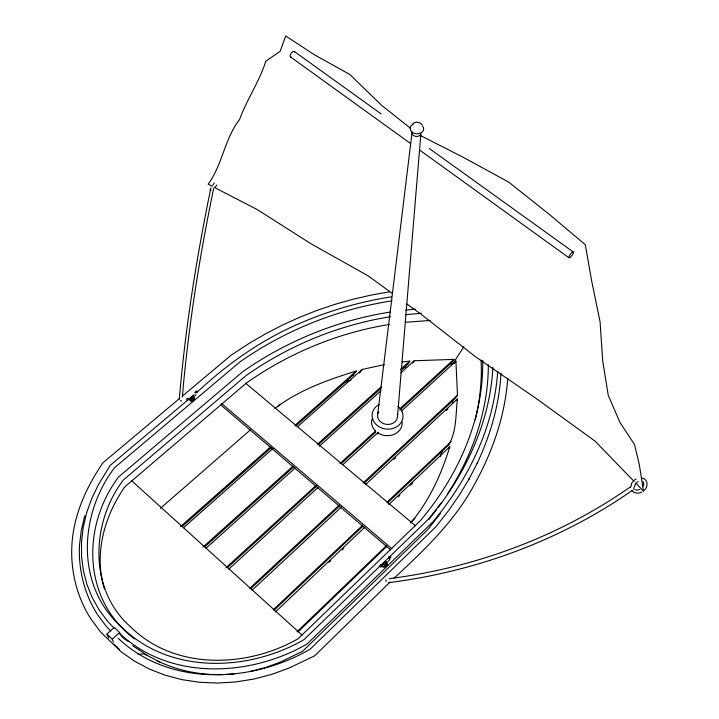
<?xml version="1.0" encoding="UTF-8"?>
<svg xmlns="http://www.w3.org/2000/svg" width="719" height="719" viewBox="0 0 719 719"><rect width="100%" height="100%" fill="white"/><g stroke="black" fill="none" stroke-linecap="round" stroke-linejoin="round"><path stroke-width="1.08" d="M482.719 360.201C483.725 419.366 457.904 476.338 420.148 520.907L298.187 638.661C247.075 668.014 174.888 670.539 130.795 627.049C88.257 590.038 90.855 522.578 123.389 479.941L246.275 375.417C289.137 345.345 338.766 324.916 390.507 316.711M365.387 484.723L457.419 399C455.639 414.225 456.736 431.795 448.512 445.151L387.397 502.985M364.129 483.177L455.388 398.272L457.473 395.162L455.927 361.163L401.409 411.088M507.749 378.221C505.16 414.809 493.162 450.31 475.574 482.35L475.358 482.746C455.693 520.295 424.803 549.586 394.138 578.121M452.503 403.719L452.709 400.51M501.017 373.161C499.363 404.438 490.466 435.04 477.191 463.315L477.398 462.901L468.95 479.214L469.156 478.818L459.72 494.492L449.123 509.87L435.903 526.739L310.186 649.167C251.875 683.095 169.513 686.987 118.141 638.256M497.701 371.372C493.998 427.122 468.357 479.564 432.793 521.94L307.112 643.945C250.194 676.885 169.954 680.839 119.713 633.484M492.866 367.454C490.313 418.611 468.545 467.152 438.006 507.677M386.382 562.671L385.77 563.948L384.404 564.586M397.562 415.69L420.858 134.12M182.347 396.978L183.408 384.809C189.672 318.877 200.197 253.394 213.633 188.558M179.301 399.063C185.34 328.08 196.512 257.591 210.901 187.839L210.901 187.839M375.462 432.308L375.588 430.951L373.907 429.171A15.378 13.203 6.1 0 1 371.903 419.141M377.664 434.087L377.79 432.73L379.776 433.988A15.378 13.203 6.1 0 0 395.162 433.818A15.378 13.203 6.1 0 0 402.209 422.215M630.725 487.078L631.615 483.429L632.756 481.703M634.014 487.707L635.551 483.662M377.781 413.677L412.095 132.17M477.901 408.077C480.598 392.277 482 376.199 481.047 360.174M190.652 397.958L190.832 397.4M475.286 419.95L477.668 409.156M84.734 515.82L81.265 530.514L79.521 544.912C78.191 569.421 84.384 594.218 97.694 614.898L106.403 626.483L110.744 630.94M448.512 445.151L448.908 443.821M388.682 504.648L449.743 446.787C441.529 474.207 429.09 501.062 410.594 523.081M382.418 564.73L384.764 562.051M440.055 456.889L442.032 451.658M643.137 486.125L643.82 483.617L643.154 481.676M189.69 398.874L191.64 396.6L192.719 396.313M214.298 182.986L212.671 185.331M382.544 564.927L383.416 563.741M383.793 563.292L385.627 562.015M447.569 493.908C472.329 455.585 488.345 410.693 488.345 364.758M463.827 346.666L452.619 364.138M400.843 372.793L414.171 360.785L453.887 359.365L451.936 362.349L399.782 410.073M454.471 363.401L455.927 361.163M401.067 370.231L407.745 364.218L409.767 361.127L402.065 361.963M216.796 184.963L215.143 187.362M412.652 363.104L414.171 360.785M456.376 400.555L457.419 399M384.44 364.614L362.196 369.431L359.599 373.062M389.77 559.391L388.026 561.656M295.662 426.079L353.559 374.824L356.318 371.049C327.846 379.776 298.601 390.156 274.883 408.554M448.584 448.332L449.743 446.787M440.396 513.501L427.706 529.651L302.564 651.324L280.104 662.208L265.446 667.547L250.419 671.447M441.439 502.77L428.65 518.974L304.002 639.631C248.415 671.78 169.756 674.566 121.754 627.175C75.279 586.192 79.018 514.57 114.447 467.79L240.128 361.747C285.245 330.273 337.517 309.197 391.909 300.875M429.045 519.145L436.676 509.474M195.002 395.881L195.972 394.695M277.84 406.406L279.934 404.15M643.559 490.87C648.277 487.922 648.43 479.483 642.382 478.153M196.754 392.538C198.911 388.179 191.712 394.488 196.754 392.538C228.112 363.05 263.765 338.2 303.652 321.726C331.747 309.898 361.253 301.495 391.379 296.83M390.129 582.039L314.742 655.773L288.957 668.077L271.575 674.431L253.699 679.096L235.553 681.98L217.381 683.05L199.406 682.268L181.889 679.626L165.064 675.177L149.157 668.958L134.381 661.076L120.936 651.639L100.534 631.893L90.9 618.942C76.915 597.103 70.426 570.922 71.909 545.083L71.918 544.643C73.706 514.849 86.343 487.006 103.051 462.685L179.732 398.308M297.091 631.659L386.615 545.496M410.81 522.21L414.836 518.327M297.945 631.983L386.84 546.377M274.119 610.188L362.942 526.128M275.503 611.878L365.063 527.018M329.113 562.258L330.731 560.721M342.1 549.945L343.727 548.408M398.137 496.829L399.755 495.292M410.315 485.289L412.751 482.979M273.211 609.838L362.646 525.247M387.038 502.177L451.262 441.421M251.983 590.344L341.561 506.922M393.85 459.405L395.495 457.877M446.319 410.513L447.955 408.985M249.736 588.331L339.233 505.106M363.05 482.97L457.473 395.162M250.67 588.726L339.467 506.122M633.861 489.369L633.727 488.444M228.768 569.196L317.987 487.491M342.765 464.798L378.284 432.272M225.757 567.947L315.848 485.577M339.817 463.656L375.363 431.157M400.159 408.482L453.887 359.365M227.564 567.615L316.98 485.81M340.995 463.845L375.767 432.038M113.521 642.202A172.722 58.823 -48.5 0 1 112.245 639.155L119.588 632.522L114.267 627.408L106.924 634.014A172.416 59.461 -48.5 0 0 108.74 638.032M205.958 548.327L295.078 468.06M319.227 446.301L380.854 390.794M202.974 547.096L293.028 466.11M317.214 444.369L381.421 386.624M400.591 369.377L409.767 361.127M204.825 546.799L293.343 467.161M318.391 444.621L381.025 388.26M182.383 526.353L271.324 447.622M183.48 527.782L273.256 448.234M297.585 426.673L362.196 369.431M180.541 526.56L270.533 446.939M294.925 425.36L356.318 371.049M160.436 508.333L250.473 429.827M187.308 400.474L110.223 465.355L98.188 485.082L91.628 498.788L86.613 512.917L83.215 527.333L81.508 541.856L81.544 556.326L83.35 570.571L86.927 584.421L92.257 597.687L99.312 610.206L108.021 621.809L114.168 628.1M189.016 399.036L194.157 394.713M182.311 396.142L231.293 355.069L249.349 343.269L265.742 333.715L282.558 325.033L299.751 317.232L317.268 310.32L335.063 304.308L353.083 299.221L371.283 295.051L389.599 291.806M630.698 486.655C559.391 536.689 475.358 567.713 389.078 578.687M632.028 490.601C560.074 540.778 475.367 571.731 388.485 582.669M634.275 480.202L636.063 479.016M636.692 482.53L638.032 481.64M412.823 123.65C415.636 121.331 420.22 121.906 422.26 124.944M639.811 489.432L636.908 490.25L635.03 489.738M641.779 492.048C638.697 493.719 634.356 493.62 632.001 490.744M343.835 382.661L350.872 380.18M351.582 375.408L353.559 374.824M389.779 324.404C338.397 332.582 289.146 352.939 246.635 382.868L124.747 486.889C104.462 516.098 93.587 554.07 104.444 588.906M390.354 312.046C337.346 320.315 286.45 341.076 242.528 371.849L118.635 476.931C81.274 526.452 82.469 600.176 134.678 638.966M403.215 367.76L406.424 367.211M405.534 310.06L415.294 309.152M405.417 314.697L421.415 313.268M405.633 322.265L430.205 320.458M385.429 561.809L386.058 561.737M192.324 396.322L193.321 396.25M406.406 364.326L407.745 364.218M222.171 674.629L212.509 674.422M225.433 674.44L234.115 673.928M180.397 400.744L181.709 400.959M449.681 363.868L452.781 363.832M210.361 674.332C192.162 673.415 174.034 668.913 157.623 660.968M192.647 396.286C194.418 396.78 191.955 399.207 190.832 398.38M211.018 190.22L210.02 189.546M420.238 135.424L463.584 157.497L508.621 182.051L548.624 213.813L585.32 244.721L591.665 280.976L600.077 321.788L602.684 360.812L608.256 395.369L619.895 422.287L634.509 444.522L639.281 464.402L643.487 491.122L635.695 483.069M212.042 186.23L208.124 184.208C222.638 164.507 224.418 138.911 239.589 119.498C246.851 99.384 259.397 81.741 265.751 61.25L280.176 51.337L285.677 35.95L314.257 54.68L349.838 74.488L381.78 105.486L410.45 128.216M214.001 187.237L257.132 209.508L310.941 243.741L367.993 275.772L392.493 293.523M132.691 645.734L147.611 655.629M144.564 654.029L160.292 662.37M193.833 396.322C196.44 398.164 190.553 402.397 189.6 399.378M193.025 397.265C194.211 398.191 191.982 399.989 190.93 399.315M386.606 561.827C389.141 563.579 385.033 567.651 382.796 566.186M294.448 51.579L381.043 113.818M429.351 148.536L573.367 252.045A3.631 1.025 -53.5 0 1 570.58 257.06A3.631 1.025 -53.5 0 1 569.493 255.578A3.631 1.025 -53.5 0 1 573.367 252.045M290.467 56.873L410.585 143.53M419.689 150.091L568.927 257.753M407.008 304.047L420.624 313.906L475.699 356.894L535.943 398.317L595.161 441.205L634.131 481.46M245.476 383.056L415.6 525.877M221.56 403.449L391.954 548.795M390.543 549.873L221.91 405.911L221.209 404.132M131.829 480.921L301.962 635.003M106.924 634.014L112.245 639.155M113.944 644.26L119.165 649.311A172.722 58.823 -48.5 0 1 116.334 646.525M382.4 566.626C384.216 568.657 387.963 565.61 387.235 563.274M386.211 563.229L385.007 565.242L383.56 564.757M119.588 632.522L119.893 633.799A169.711 58.176 -48.6 0 0 128.647 641.483M194.579 397.814C195.164 400.07 190.67 402.928 189.708 400.312M386.058 581.5L385.824 579.667M397.94 406.325A15.485 13.257 6 0 1 398.038 425.927A15.485 13.257 6 0 1 375.3 423.626A15.485 13.257 6 0 1 379.264 404.429M397.319 414.189A10.03 8.592 6 0 1 386.265 424.327A10.03 8.592 6 0 1 378.679 411.601M420.867 133.887A4.485 3.397 5 0 1 416.139 136.421A4.485 3.397 5 0 1 412.005 133.051M144.456 653.697A172.722 58.823 -48.5 0 1 138.12 654.398M422.565 126.068A6.759 5.105 4.9 0 1 420.624 133.087A6.759 5.105 4.9 0 1 411.277 131.262A6.759 5.105 4.9 0 1 413.236 124.243M291.303 57.107A3.325 1.618 -55.9 0 1 291.06 53.395A3.325 1.618 -55.9 0 1 294.673 51.975M390.83 556.946C388.611 562.06 387.092 554.682 390.83 556.946M382.301 565.206C380.063 570.347 378.553 562.932 382.301 565.206M188.818 398.659C186.383 403.197 185.394 396.636 188.818 398.659"/></g></svg>
